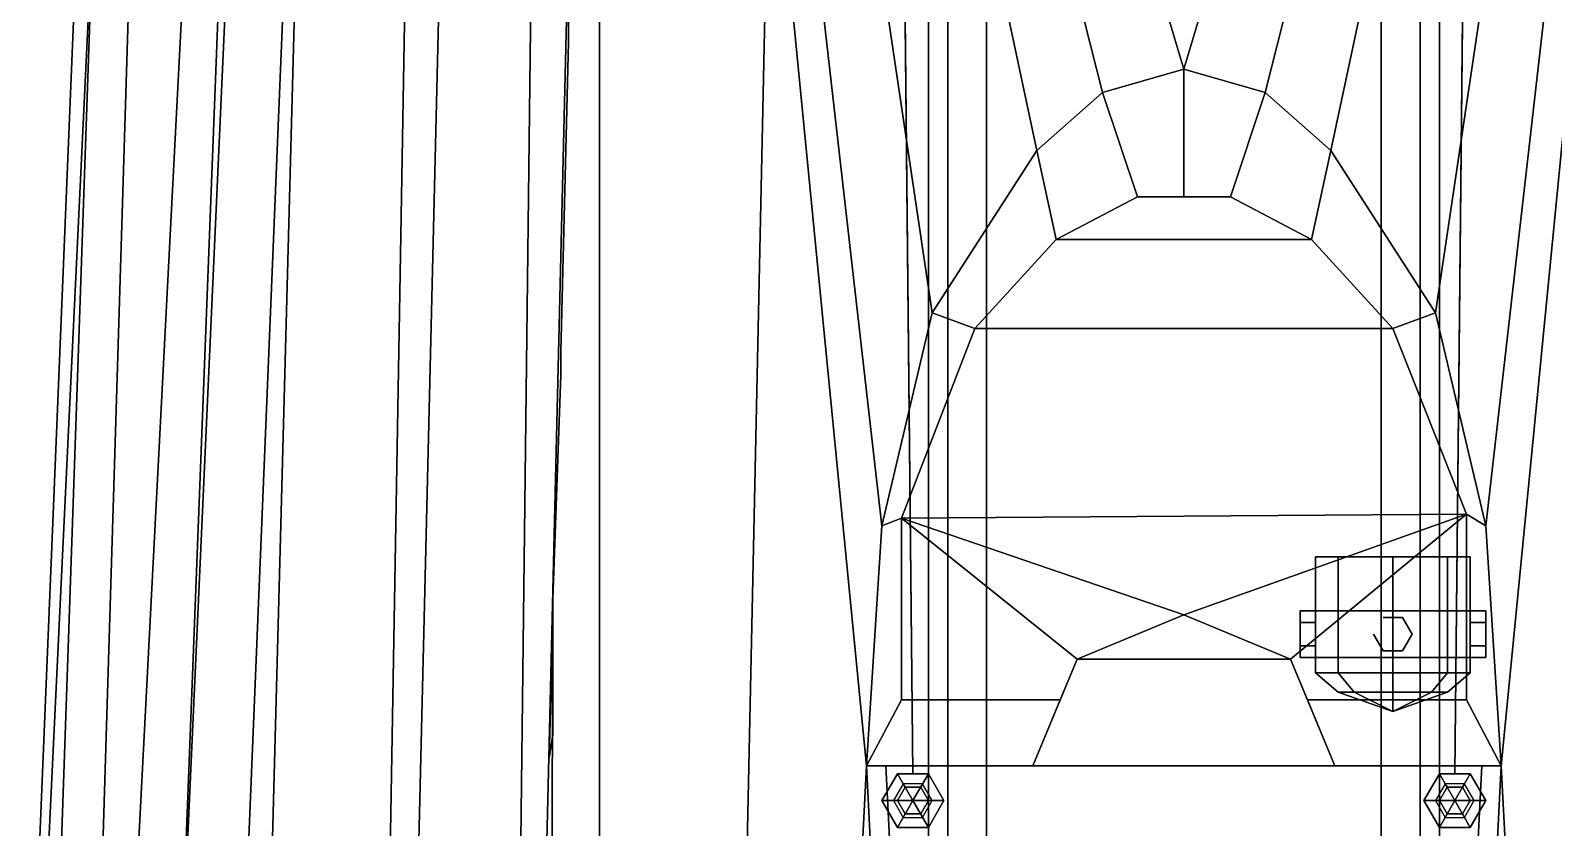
# Model space of a CAD drawing. Header units: millimetres. Extents: x -25.8 to 3.2, y -38.1 to 38.1.
# Drawn here: x -2.98 to 0.955, y 7.3 to 9.36 of the extents above; entities that cross this region are included whole.
import ezdxf

# ---------------------------------------------------------------- set-up
doc = ezdxf.new("R2010")
doc.units = ezdxf.units.MM
doc.layers.add('railings', color=6, linetype='Continuous')
doc.layers.add('tower', color=3, linetype='Continuous')

msp = doc.modelspace()

# ---------------------------------------------------------------- linework, layer by layer
for points in [[(-0.7, 7.44, 6.45), (-0.93, 30.13, 2.19), (-0.93, 29.95, 2.18), (-0.7, 7.44, 6.39)], [(-0.7, 7.44, 6.39), (-0.93, 29.95, 2.18), (-0.93, 30.13, 2.19), (-0.7, 7.44, 6.45)], [(0.7, 7.44, 6.45), (0.93, 30.13, 2.19), (0.93, 29.95, 2.18), (0.7, 7.44, 6.39)], [(0.7, 7.44, 6.39), (0.93, 29.95, 2.18), (0.93, 30.13, 2.19), (0.7, 7.44, 6.45)], [(-2.67, 14.21, -1.96), (-2.66, 14.21, -2.02), (-2.92, 6.69, -2.02), (-2.98, 6.69, -1.77)], [(-2.6, 14.21, -1.05), (-2.67, 14.21, -1.43), (-2.98, 6.69, -1.22), (-2.96, 6.69, -1.05)], [(-2.67, 14.21, -1.43), (-2.67, 14.21, -1.96), (-2.98, 6.69, -1.77), (-2.98, 6.69, -1.22)], [(-2.34, 14.21, -0.3), (-2.6, 14.21, -1.05), (-2.96, 6.69, -1.05), (-2.73, 6.69, -0.3)], [(-2.66, 14.21, -2.02), (-2.58, 14.21, -2.25), (-2.81, 6.69, -2.25), (-2.92, 6.69, -2.02)], [(-2.58, 14.21, -2.25), (-2.31, 14.21, -2.54), (-2.6, 6.69, -2.54), (-2.81, 6.69, -2.25)], [(-2.26, 14.21, -0.04), (-2.34, 14.21, -0.3), (-2.73, 6.69, -0.3), (-2.6, 6.69, -0.04)], [(-2.31, 14.21, -2.54), (-2.17, 14.21, -2.64), (-2.37, 6.69, -2.71), (-2.6, 6.69, -2.54)], [(-2.13, 14.21, 0.21), (-2.26, 14.21, -0.04), (-2.6, 6.69, -0.04), (-2.44, 6.69, 0.21)], [(-1.81, 14.21, 0.91), (-2.13, 14.21, 0.21), (-2.44, 6.69, 0.21), (-1.99, 6.69, 0.91)], [(-2.17, 14.21, -2.64), (-1.93, 14.21, -2.72), (-2.06, 6.69, -2.83), (-2.37, 6.69, -2.71)], [(-1.93, 14.21, -2.72), (-1.63, 14.21, -2.72), (-1.72, 6.69, -2.83), (-2.06, 6.69, -2.83)], [(-1.48, 14.21, 1.36), (-1.81, 14.21, 0.91), (-1.99, 6.69, 0.91), (-1.66, 6.69, 1.36)], [(-1.63, 14.21, -2.72), (-1.51, 14.21, -2.67), (-1.51, 6.69, -2.74), (-1.72, 6.69, -2.83)], [(-1.51, 14.21, -2.67), (-0.98, 14.21, -3.01), (-1.14, 6.69, -3.01), (-1.51, 6.69, -2.74)], [(-0.98, 14.21, -3.01), (-0.66, 14.21, -3.2), (-0.66, 6.69, -3.29), (-1.14, 6.69, -3.01)], [(-0.66, 6.69, -3.75), (-0.66, 6.69, -3.29), (-0.66, 14.21, -3.2), (-0.66, 14.21, -3.75)], [(-0.61, 6.69, -3.86), (-0.66, 6.69, -3.75), (-0.66, 14.21, -3.75), (-0.61, 14.21, -3.86)], [(-0.51, 6.69, -3.93), (-0.61, 6.69, -3.86), (-0.61, 14.21, -3.86), (-0.51, 14.21, -3.93)], [(0.51, 6.69, -3.93), (-0.51, 6.69, -3.93), (-0.51, 14.21, -3.93), (0.51, 14.21, -3.93)], [(0.51, 14.21, -3.93), (0.61, 14.21, -3.86), (0.61, 6.69, -3.86), (0.51, 6.69, -3.93)], [(0.61, 14.21, -3.86), (0.66, 14.21, -3.75), (0.66, 6.69, -3.75), (0.61, 6.69, -3.86)], [(0.66, 14.21, -3.75), (0.66, 14.21, -3.2), (0.66, 6.69, -3.29), (0.66, 6.69, -3.75)], [(1.14, 6.69, -3.01), (0.66, 6.69, -3.29), (0.66, 14.21, -3.2), (0.98, 14.21, -3.01)]]:
    msp.add_3dface(points)
at = {"layer": 'railings'}
for points in [[(-1.59, 9.39, 2.19), (-1.59, 9.39, 1.36), (-1.59, 9.33, 1.36), (-1.59, 9.33, 2.19)], [(-1.59, 9.33, 2.19), (-1.59, 9.33, 1.36), (-1.59, 9.39, 1.36), (-1.59, 9.39, 2.19)], [(-1.61, 8.53, 2.2), (-1.59, 9.33, 2.14), (-1.59, 9.33, 2.19), (-1.61, 8.53, 2.25)], [(-1.61, 8.53, 2.25), (-1.59, 9.33, 2.19), (-1.59, 9.33, 2.14), (-1.61, 8.53, 2.2)], [(-1.61, 8.53, 1.74), (-1.59, 9.33, 1.79), (-1.59, 9.33, 1.74), (-1.61, 8.53, 1.69)], [(-1.61, 8.53, 1.69), (-1.59, 9.33, 1.74), (-1.59, 9.33, 1.79), (-1.61, 8.53, 1.74)], [(-1.61, 8.53, 2.25), (-1.61, 8.53, 1.36), (-1.61, 8.47, 1.36), (-1.61, 8.47, 2.25)], [(-1.61, 8.47, 2.25), (-1.61, 8.47, 1.36), (-1.61, 8.53, 1.36), (-1.61, 8.53, 2.25)], [(-1.63, 7.89, 2.2), (-1.61, 8.47, 2.2), (-1.61, 8.47, 2.25), (-1.63, 7.89, 2.25)], [(-1.63, 7.89, 2.25), (-1.61, 8.47, 2.25), (-1.61, 8.47, 2.2), (-1.63, 7.89, 2.2)], [(-1.63, 7.89, 1.74), (-1.61, 8.47, 1.74), (-1.61, 8.47, 1.69), (-1.63, 7.89, 1.69)], [(-1.63, 7.89, 1.69), (-1.61, 8.47, 1.69), (-1.61, 8.47, 1.74), (-1.63, 7.89, 1.74)], [(-1.63, 7.83, 2.25), (-1.63, 7.83, 1.36), (-1.63, 7.89, 1.36), (-1.63, 7.89, 2.25)], [(-1.63, 7.89, 2.25), (-1.63, 7.89, 1.36), (-1.63, 7.83, 1.36), (-1.63, 7.83, 2.25)], [(-1.66, -0.11, 2.23), (-1.63, 7.83, 2.25), (-1.63, 7.83, 2.2), (-1.66, -0.11, 2.18)], [(-1.66, -0.11, 2.18), (-1.63, 7.83, 2.2), (-1.63, 7.83, 2.25), (-1.66, -0.11, 2.23)], [(-1.63, 7.83, 2.04), (-1.63, 7.54, 1.36), (-1.64, 7.48, 1.36), (-1.63, 7.83, 2.19)], [(-1.63, 7.83, 2.19), (-1.64, 7.48, 1.36), (-1.63, 7.54, 1.36), (-1.63, 7.83, 2.04)]]:
    msp.add_3dface(points, dxfattribs=at)
at = {"layer": 'tower'}
for points in [[(-0.82, 7.46, 1.36), (-1.48, 14.21, 1.36), (-1.66, 6.69, 1.36), (-0.86, 6.69, 1.36)], [(1.48, 14.21, 1.36), (-1.48, 14.21, 1.36), (0, 9.26, 1.36)], [(-0.78, 8.08, 1.36), (-1.48, 14.21, 1.36), (-1.48, 14.21, 1.36), (-0.82, 7.46, 1.36)], [(-0.65, 8.63, 1.36), (-1.48, 14.21, 1.36), (-1.48, 14.21, 1.36), (-0.78, 8.08, 1.36)], [(-0.38, 9.05, 1.36), (-1.48, 14.21, 1.36), (-1.48, 14.21, 1.36), (-0.65, 8.63, 1.36)], [(-0.21, 9.2, 1.36), (-1.48, 14.21, 1.36), (-1.48, 14.21, 1.36), (-0.38, 9.05, 1.36)], [(0, 9.26, 1.36), (-1.48, 14.21, 1.36), (-1.48, 14.21, 1.36), (-0.21, 9.2, 1.36)], [(1.48, 14.21, 1.36), (0, 9.26, 1.36), (0.21, 9.2, 1.36)], [(1.48, 14.21, 1.36), (0.21, 9.2, 1.36), (0.38, 9.05, 1.36)], [(1.48, 14.21, 1.36), (0.38, 9.05, 1.36), (0.65, 8.63, 1.36)], [(1.48, 14.21, 1.36), (0.65, 8.63, 1.36), (0.78, 8.08, 1.36)], [(1.48, 14.21, 1.36), (0.78, 8.08, 1.36), (0.82, 7.46, 1.36)], [(1.48, 14.21, 1.36), (0.82, 7.46, 1.36), (0.86, 6.69, 1.36), (1.66, 6.69, 1.36)], [(-0.21, 9.2, 1.36), (-0.21, 9.2, 5.17), (0, 9.26, 5.17), (0, 9.26, 1.36)], [(-0.21, 9.2, 5.17), (-0.12, 8.93, 5.31), (0, 8.93, 5.31), (0, 9.26, 5.17)], [(0, 9.26, 1.36), (0, 9.26, 5.17), (0.21, 9.2, 5.17), (0.21, 9.2, 1.36)], [(0, 9.26, 5.17), (0, 8.93, 5.31), (0.12, 8.93, 5.31), (0.21, 9.2, 5.17)], [(-0.38, 9.05, 1.36), (-0.38, 9.05, 5.17), (-0.21, 9.2, 5.17), (-0.21, 9.2, 1.36)], [(-0.38, 9.05, 5.17), (-0.33, 8.82, 5.31), (-0.12, 8.93, 5.31), (-0.21, 9.2, 5.17)], [(0.21, 9.2, 5.17), (0.12, 8.93, 5.31), (0.33, 8.82, 5.31), (0.38, 9.05, 5.17)], [(0.21, 9.2, 1.36), (0.21, 9.2, 5.17), (0.38, 9.05, 5.17), (0.38, 9.05, 1.36)], [(-0.65, 8.63, 1.36), (-0.65, 8.63, 5.17), (-0.38, 9.05, 5.17), (-0.38, 9.05, 1.36)], [(-0.65, 8.63, 5.17), (-0.54, 8.59, 5.31), (-0.33, 8.82, 5.31), (-0.38, 9.05, 5.17)], [(0.38, 9.05, 5.17), (0.33, 8.82, 5.31), (0.54, 8.59, 5.31), (0.65, 8.63, 5.17)], [(0.38, 9.05, 1.36), (0.38, 9.05, 5.17), (0.65, 8.63, 5.17), (0.65, 8.63, 1.36)], [(-0.12, 8.93, 5.31), (-0.33, 8.82, 5.31), (0.33, 8.82, 5.31), (0.12, 8.93, 5.31)], [(-0.33, 8.82, 5.31), (-0.54, 8.59, 5.31), (0.54, 8.59, 5.31), (0.33, 8.82, 5.31)], [(-0.78, 8.08, 1.36), (-0.78, 8.08, 5.17), (-0.65, 8.63, 5.17), (-0.65, 8.63, 1.36)], [(-0.78, 8.08, 5.17), (-0.73, 8.1, 5.31), (-0.54, 8.59, 5.31), (-0.65, 8.63, 5.17)], [(0.65, 8.63, 5.17), (0.54, 8.59, 5.31), (0.73, 8.11, 5.31), (0.78, 8.08, 5.17)], [(0.65, 8.63, 1.36), (0.65, 8.63, 5.17), (0.78, 8.08, 5.17), (0.78, 8.08, 1.36)], [(-0.54, 8.59, 5.31), (-0.73, 8.1, 5.31), (0.73, 8.11, 5.31), (0.54, 8.59, 5.31)], [(0.73, 8.11, 5.31), (-0.73, 8.1, 5.31), (0, 7.85, 5.31), (0.73, 8.11, 5.31)], [(0.73, 8.11, 5.31), (0, 7.85, 5.31), (0.2758, 7.7358, 5.31), (0.73, 8.11, 5.31)], [(0.73, 8.11, 5.31), (0.2758, 7.7358, 5.31), (0.3196, 7.63, 5.31), (0.73, 7.63, 5.31)], [(0.78, 8.08, 5.17), (0.73, 8.11, 5.31), (0.73, 7.63, 5.31), (0.82, 7.46, 5.17)], [(-0.82, 7.46, 5.17), (-0.73, 7.63, 5.31), (-0.73, 8.1, 5.31), (-0.78, 8.08, 5.17)], [(-0.82, 7.46, 1.36), (-0.82, 7.46, 5.17), (-0.78, 8.08, 5.17), (-0.78, 8.08, 1.36)], [(-0.2758, 7.7358, 5.31), (-0.73, 8.1, 5.31), (-0.73, 7.63, 5.31), (-0.3196, 7.63, 5.31)], [(-0.73, 8.1, 5.31), (-0.2758, 7.7358, 5.31), (0, 7.85, 5.31), (-0.73, 8.1, 5.31)], [(0.78, 8.08, 1.36), (0.78, 8.08, 5.17), (0.82, 7.46, 5.17), (0.82, 7.46, 1.36)], [(0.34, 7.7, 5.69), (0.3986, 7.7, 5.8314), (0.3986, 8, 5.8314), (0.34, 8, 5.69)], [(0.3986, 7.7, 5.5486), (0.34, 7.7, 5.69), (0.34, 8, 5.69), (0.3986, 8, 5.5486)], [(0.3986, 8, 5.8314), (0.54, 8, 5.89), (0.6814, 8, 5.8314), (0.34, 8, 5.69)], [(0.34, 8, 5.69), (0.6814, 8, 5.8314), (0.74, 8, 5.69), (0.3986, 8, 5.5486)], [(0.3986, 7.7, 5.8314), (0.54, 7.7, 5.89), (0.54, 8, 5.89), (0.3986, 8, 5.8314)], [(0.54, 7.7, 5.49), (0.3986, 7.7, 5.5486), (0.3986, 8, 5.5486), (0.54, 8, 5.49)], [(0.3986, 8, 5.5486), (0.74, 8, 5.69), (0.6814, 8, 5.5486), (0.54, 8, 5.49)], [(0.54, 7.7, 5.89), (0.6814, 7.7, 5.8314), (0.6814, 8, 5.8314), (0.54, 8, 5.89)], [(0.6814, 7.7, 5.5486), (0.54, 7.7, 5.49), (0.54, 8, 5.49), (0.6814, 8, 5.5486)], [(0.6814, 7.7, 5.8314), (0.74, 7.7, 5.69), (0.74, 8, 5.69), (0.6814, 8, 5.8314)], [(0.74, 7.7, 5.69), (0.6814, 7.7, 5.5486), (0.6814, 8, 5.5486), (0.74, 8, 5.69)], [(-0.2758, 7.7358, 3.25), (0.2758, 7.7358, 3.25), (0, 7.85, 3.25)], [(-0.2758, 7.7358, 5.31), (-0.2758, 7.7358, 3.25), (0, 7.85, 3.25), (0, 7.85, 5.31)], [(0, 7.85, 5.31), (0, 7.85, 3.25), (0.2758, 7.7358, 3.25), (0.2758, 7.7358, 5.31)], [(0.74, 7.86, 5.45), (0.78, 7.86, 5.41), (0.3, 7.86, 5.41), (0.34, 7.86, 5.45)], [(0.3, 7.74, 5.41), (0.3, 7.86, 5.41), (0.78, 7.86, 5.41), (0.78, 7.74, 5.41)], [(0.34, 7.86, 5.45), (0.3, 7.86, 5.41), (0.3, 7.86, 5.69), (0.34, 7.86, 5.69)], [(0.3, 7.74, 5.69), (0.3, 7.86, 5.69), (0.3, 7.86, 5.41), (0.3, 7.74, 5.41)], [(0.3, 7.86, 5.69), (0.3, 7.74, 5.69), (0.3, 7.77, 5.742), (0.3, 7.83, 5.742)], [(0.3, 7.86, 5.69), (0.3, 7.83, 5.742), (0.34, 7.83, 5.742), (0.34, 7.86, 5.69)], [(0.74, 7.74, 5.45), (0.74, 7.86, 5.45), (0.34, 7.86, 5.45), (0.34, 7.74, 5.45)], [(0.34, 7.74, 5.45), (0.34, 7.86, 5.45), (0.34, 7.86, 5.69), (0.34, 7.74, 5.69)], [(0.34, 7.83, 5.742), (0.34, 7.77, 5.742), (0.34, 7.74, 5.69), (0.34, 7.86, 5.69)], [(0.78, 7.86, 5.41), (0.74, 7.86, 5.45), (0.74, 7.86, 5.69), (0.78, 7.86, 5.69)], [(0.74, 7.74, 5.69), (0.74, 7.86, 5.69), (0.74, 7.86, 5.45), (0.74, 7.74, 5.45)], [(0.74, 7.86, 5.69), (0.74, 7.83, 5.742), (0.78, 7.83, 5.742), (0.78, 7.86, 5.69)], [(0.74, 7.86, 5.69), (0.74, 7.74, 5.69), (0.74, 7.77, 5.742), (0.74, 7.83, 5.742)], [(0.78, 7.74, 5.41), (0.78, 7.86, 5.41), (0.78, 7.86, 5.69), (0.78, 7.74, 5.69)], [(0.78, 7.83, 5.742), (0.78, 7.77, 5.742), (0.78, 7.74, 5.69), (0.78, 7.86, 5.69)], [(0.3, 7.83, 5.742), (0.3, 7.77, 5.742), (0.34, 7.77, 5.742), (0.34, 7.83, 5.742)], [(0.74, 7.83, 5.742), (0.74, 7.77, 5.742), (0.78, 7.77, 5.742), (0.78, 7.83, 5.742)], [(0.3, 7.77, 5.742), (0.3, 7.74, 5.69), (0.34, 7.74, 5.69), (0.34, 7.77, 5.742)], [(0.74, 7.77, 5.742), (0.74, 7.74, 5.69), (0.78, 7.74, 5.69), (0.78, 7.77, 5.742)], [(-0.39, 7.46, 3.25), (0.39, 7.46, 3.25), (0.2758, 7.7358, 3.25), (-0.2758, 7.7358, 3.25)], [(-0.3196, 7.63, 5.31), (-0.39, 7.46, 3.25), (-0.2758, 7.7358, 3.25), (-0.2758, 7.7358, 5.31)], [(0.2758, 7.7358, 5.31), (0.2758, 7.7358, 3.25), (0.39, 7.46, 3.25), (0.3196, 7.63, 5.31)], [(0.34, 7.74, 5.45), (0.3, 7.74, 5.41), (0.78, 7.74, 5.41), (0.74, 7.74, 5.45)], [(0.34, 7.74, 5.69), (0.3, 7.74, 5.69), (0.3, 7.74, 5.41), (0.34, 7.74, 5.45)], [(0.78, 7.74, 5.69), (0.74, 7.74, 5.69), (0.74, 7.74, 5.45), (0.78, 7.74, 5.41)], [(0.44, 7.65, 5.79), (0.3986, 7.7, 5.8314), (0.34, 7.7, 5.69), (0.3986, 7.65, 5.69)], [(0.3986, 7.65, 5.69), (0.34, 7.7, 5.69), (0.3986, 7.7, 5.5486), (0.44, 7.65, 5.59)], [(0.54, 7.65, 5.8314), (0.54, 7.7, 5.89), (0.3986, 7.7, 5.8314), (0.44, 7.65, 5.79)], [(0.44, 7.65, 5.59), (0.3986, 7.7, 5.5486), (0.54, 7.7, 5.49), (0.54, 7.65, 5.5486)], [(0.64, 7.65, 5.79), (0.6814, 7.7, 5.8314), (0.54, 7.7, 5.89), (0.54, 7.65, 5.8314)], [(0.54, 7.65, 5.5486), (0.54, 7.7, 5.49), (0.6814, 7.7, 5.5486), (0.64, 7.65, 5.59)], [(0.6814, 7.65, 5.69), (0.74, 7.7, 5.69), (0.6814, 7.7, 5.8314), (0.64, 7.65, 5.79)], [(0.64, 7.65, 5.59), (0.6814, 7.7, 5.5486), (0.74, 7.7, 5.69), (0.6814, 7.65, 5.69)], [(0.54, 7.6, 5.69), (0.44, 7.65, 5.79), (0.3986, 7.65, 5.69), (0.54, 7.6, 5.69)], [(0.54, 7.6, 5.69), (0.3986, 7.65, 5.69), (0.44, 7.65, 5.59), (0.54, 7.6, 5.69)], [(0.54, 7.6, 5.69), (0.54, 7.65, 5.8314), (0.44, 7.65, 5.79), (0.54, 7.6, 5.69)], [(0.54, 7.6, 5.69), (0.44, 7.65, 5.59), (0.54, 7.65, 5.5486), (0.54, 7.6, 5.69)], [(0.54, 7.6, 5.69), (0.6814, 7.65, 5.69), (0.64, 7.65, 5.79), (0.54, 7.6, 5.69)], [(0.54, 7.6, 5.69), (0.64, 7.65, 5.79), (0.54, 7.65, 5.8314), (0.54, 7.6, 5.69)], [(0.54, 7.6, 5.69), (0.54, 7.65, 5.5486), (0.64, 7.65, 5.59), (0.54, 7.6, 5.69)], [(0.54, 7.6, 5.69), (0.64, 7.65, 5.59), (0.6814, 7.65, 5.69), (0.54, 7.6, 5.69)], [(-0.3196, 7.63, 5.31), (-0.73, 7.63, 5.31), (-0.82, 7.46, 5.17), (-0.39, 7.46, 5.17)], [(-0.39, 7.46, 5.17), (-0.39, 7.46, 3.25), (-0.39, 7.46, 3.25), (-0.3196, 7.63, 5.31)], [(0.3196, 7.63, 5.31), (0.39, 7.46, 3.25), (0.39, 7.46, 3.25), (0.39, 7.46, 5.17)], [(0.73, 7.63, 5.31), (0.3196, 7.63, 5.31), (0.39, 7.46, 5.17), (0.82, 7.46, 5.17)], [(-0.86, 6.69, 1.36), (-0.77, 6.47, 3.25), (-0.82, 7.46, 3.25), (-0.82, 7.46, 1.36)], [(-0.77, 6.47, 3.25), (-0.77, 6.47, 4.28), (-0.82, 7.46, 4.76), (-0.82, 7.46, 3.25)], [(-0.77, 7.46, 4.76), (-0.82, 7.46, 4.76), (-0.77, 6.47, 4.28), (-0.72, 6.47, 4.28)], [(-0.39, 7.46, 5.17), (-0.82, 7.46, 5.17), (-0.82, 7.46, 4.76), (-0.77, 7.46, 4.76)], [(-0.74, 7.4393, 6.5), (-0.78, 7.37, 6.5), (-0.7, 7.37, 6.54)], [(-0.74, 7.4393, 6.3), (-0.78, 7.37, 6.3), (-0.78, 7.37, 6.5), (-0.74, 7.4393, 6.5)], [(-0.72, 7.4046, 6.22), (-0.74, 7.37, 6.22), (-0.78, 7.37, 6.3), (-0.74, 7.4393, 6.3)], [(-0.72, 6.47, 3.25), (0.72, 6.47, 3.25), (0.77, 7.46, 3.25), (-0.77, 7.46, 3.25)], [(-0.77, 7.46, 3.25), (-0.77, 7.46, 4.76), (-0.72, 6.47, 4.28), (-0.72, 6.47, 3.25)], [(-0.39, 7.46, 3.25), (-0.39, 7.46, 5.17), (-0.77, 7.46, 4.76), (-0.77, 7.46, 3.25)], [(-0.66, 7.4393, 6.5), (-0.74, 7.4393, 6.5), (-0.7, 7.37, 6.54)], [(-0.66, 7.4393, 6.3), (-0.74, 7.4393, 6.3), (-0.74, 7.4393, 6.5), (-0.66, 7.4393, 6.5)], [(-0.68, 7.4046, 6.22), (-0.72, 7.4046, 6.22), (-0.74, 7.4393, 6.3), (-0.66, 7.4393, 6.3)], [(-0.62, 7.37, 6.5), (-0.66, 7.4393, 6.5), (-0.7, 7.37, 6.54)], [(-0.66, 7.37, 6.22), (-0.68, 7.4046, 6.22), (-0.66, 7.4393, 6.3), (-0.62, 7.37, 6.3)], [(-0.62, 7.37, 6.3), (-0.66, 7.4393, 6.3), (-0.66, 7.4393, 6.5), (-0.62, 7.37, 6.5)], [(0.39, 7.46, 5.17), (0.39, 7.46, 3.25), (0.77, 7.46, 3.25), (0.77, 7.46, 4.76)], [(0.82, 7.46, 5.17), (0.39, 7.46, 5.17), (0.77, 7.46, 4.76), (0.82, 7.46, 4.76)], [(0.68, 7.4046, 6.22), (0.66, 7.37, 6.22), (0.62, 7.37, 6.3), (0.66, 7.4393, 6.3)], [(0.66, 7.4393, 6.3), (0.62, 7.37, 6.3), (0.62, 7.37, 6.5), (0.66, 7.4393, 6.5)], [(0.66, 7.4393, 6.5), (0.62, 7.37, 6.5), (0.7, 7.37, 6.54)], [(0.72, 7.4046, 6.22), (0.68, 7.4046, 6.22), (0.66, 7.4393, 6.3), (0.74, 7.4393, 6.3)], [(0.74, 7.4393, 6.3), (0.66, 7.4393, 6.3), (0.66, 7.4393, 6.5), (0.74, 7.4393, 6.5)], [(0.74, 7.4393, 6.5), (0.66, 7.4393, 6.5), (0.7, 7.37, 6.54)], [(0.78, 7.37, 6.5), (0.74, 7.4393, 6.5), (0.7, 7.37, 6.54)], [(0.82, 7.46, 4.76), (0.77, 7.46, 4.76), (0.72, 6.47, 4.28), (0.77, 6.47, 4.28)], [(0.77, 7.46, 4.76), (0.77, 7.46, 3.25), (0.72, 6.47, 3.25), (0.72, 6.47, 4.28)], [(0.74, 7.37, 6.22), (0.72, 7.4046, 6.22), (0.74, 7.4393, 6.3), (0.78, 7.37, 6.3)], [(0.78, 7.37, 6.3), (0.74, 7.4393, 6.3), (0.74, 7.4393, 6.5), (0.78, 7.37, 6.5)], [(0.82, 7.46, 1.36), (0.82, 7.46, 3.25), (0.77, 6.47, 3.25), (0.86, 6.69, 1.36)], [(0.82, 7.46, 3.25), (0.82, 7.46, 4.76), (0.77, 6.47, 4.28), (0.77, 6.47, 3.25)], [(-0.725, 7.4133, 3.25), (-0.75, 7.37, 3.25), (-0.74, 7.37, 6.22), (-0.72, 7.4046, 6.22)], [(-0.675, 7.4133, 3.25), (-0.725, 7.4133, 3.25), (-0.72, 7.4046, 6.22), (-0.68, 7.4046, 6.22)], [(-0.65, 7.37, 3.25), (-0.675, 7.4133, 3.25), (-0.68, 7.4046, 6.22), (-0.66, 7.37, 6.22)], [(0.675, 7.4133, 3.25), (0.65, 7.37, 3.25), (0.66, 7.37, 6.22), (0.68, 7.4046, 6.22)], [(0.725, 7.4133, 3.25), (0.675, 7.4133, 3.25), (0.68, 7.4046, 6.22), (0.72, 7.4046, 6.22)], [(0.75, 7.37, 3.25), (0.725, 7.4133, 3.25), (0.72, 7.4046, 6.22), (0.74, 7.37, 6.22)], [(-0.78, 7.37, 6.5), (-0.74, 7.3007, 6.5), (-0.7, 7.37, 6.54)], [(-0.78, 7.37, 6.3), (-0.74, 7.3007, 6.3), (-0.74, 7.3007, 6.5), (-0.78, 7.37, 6.5)], [(-0.74, 7.37, 6.22), (-0.72, 7.3354, 6.22), (-0.74, 7.3007, 6.3), (-0.78, 7.37, 6.3)], [(-0.75, 7.37, 3.25), (-0.725, 7.3267, 3.25), (-0.72, 7.3354, 6.22), (-0.74, 7.37, 6.22)], [(-0.74, 7.3007, 6.5), (-0.66, 7.3007, 6.5), (-0.7, 7.37, 6.54)], [(-0.66, 7.3007, 6.5), (-0.62, 7.37, 6.5), (-0.7, 7.37, 6.54)], [(-0.675, 7.3267, 3.25), (-0.65, 7.37, 3.25), (-0.66, 7.37, 6.22), (-0.68, 7.3354, 6.22)], [(-0.68, 7.3354, 6.22), (-0.66, 7.37, 6.22), (-0.62, 7.37, 6.3), (-0.66, 7.3007, 6.3)], [(-0.66, 7.3007, 6.3), (-0.62, 7.37, 6.3), (-0.62, 7.37, 6.5), (-0.66, 7.3007, 6.5)], [(0.66, 7.37, 6.22), (0.68, 7.3354, 6.22), (0.66, 7.3007, 6.3), (0.62, 7.37, 6.3)], [(0.62, 7.37, 6.3), (0.66, 7.3007, 6.3), (0.66, 7.3007, 6.5), (0.62, 7.37, 6.5)], [(0.62, 7.37, 6.5), (0.66, 7.3007, 6.5), (0.7, 7.37, 6.54)], [(0.65, 7.37, 3.25), (0.675, 7.3267, 3.25), (0.68, 7.3354, 6.22), (0.66, 7.37, 6.22)], [(0.66, 7.3007, 6.5), (0.74, 7.3007, 6.5), (0.7, 7.37, 6.54)], [(0.74, 7.3007, 6.5), (0.78, 7.37, 6.5), (0.7, 7.37, 6.54)], [(0.725, 7.3267, 3.25), (0.75, 7.37, 3.25), (0.74, 7.37, 6.22), (0.72, 7.3354, 6.22)], [(0.72, 7.3354, 6.22), (0.74, 7.37, 6.22), (0.78, 7.37, 6.3), (0.74, 7.3007, 6.3)], [(0.74, 7.3007, 6.3), (0.78, 7.37, 6.3), (0.78, 7.37, 6.5), (0.74, 7.3007, 6.5)], [(-0.72, 7.3354, 6.22), (-0.68, 7.3354, 6.22), (-0.66, 7.3007, 6.3), (-0.74, 7.3007, 6.3)], [(-0.725, 7.3267, 3.25), (-0.675, 7.3267, 3.25), (-0.68, 7.3354, 6.22), (-0.72, 7.3354, 6.22)], [(0.68, 7.3354, 6.22), (0.72, 7.3354, 6.22), (0.74, 7.3007, 6.3), (0.66, 7.3007, 6.3)], [(0.675, 7.3267, 3.25), (0.725, 7.3267, 3.25), (0.72, 7.3354, 6.22), (0.68, 7.3354, 6.22)], [(-0.74, 7.3007, 6.3), (-0.66, 7.3007, 6.3), (-0.66, 7.3007, 6.5), (-0.74, 7.3007, 6.5)], [(0.66, 7.3007, 6.3), (0.74, 7.3007, 6.3), (0.74, 7.3007, 6.5), (0.66, 7.3007, 6.5)]]:
    msp.add_3dface(points, dxfattribs=at)

# ---------------------------------------------------------------- meshes
mesh = msp.add_polymesh((2, 6), dxfattribs=dict(at, n_close=True))
for k, corner in enumerate([(0.49, 7.8, 5.31), (0.515, 7.7567, 5.31), (0.565, 7.7567, 5.31), (0.59, 7.8, 5.31), (0.565, 7.8433, 5.31), (0.515, 7.8433, 5.31), (0.49, 7.8, 5.41), (0.515, 7.7567, 5.41), (0.565, 7.7567, 5.41), (0.59, 7.8, 5.41), (0.565, 7.8433, 5.41), (0.515, 7.8433, 5.41)]):
    mesh.set_mesh_vertex(divmod(k, 6), corner)

doc.saveas('drawing.dxf')
